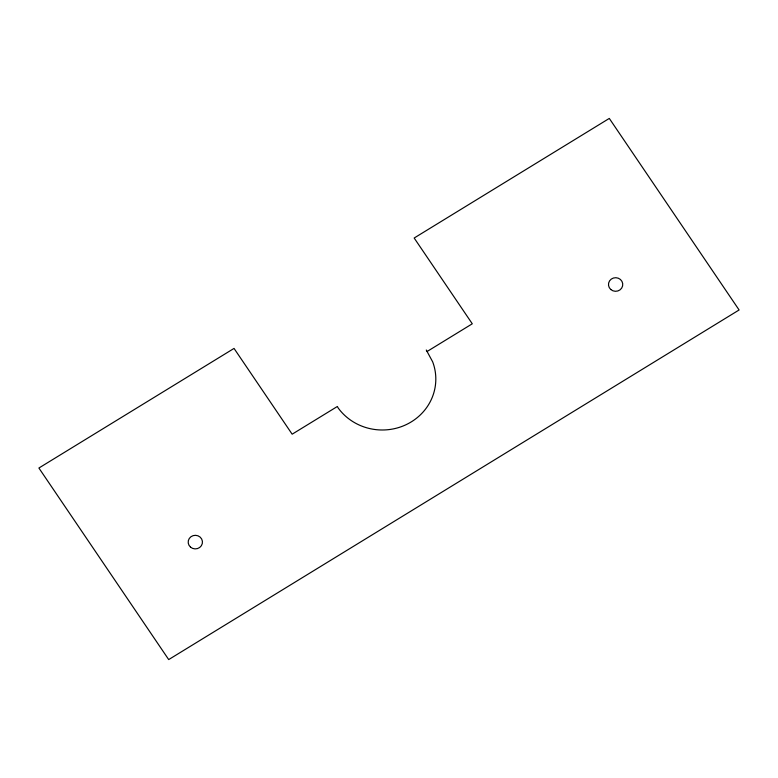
<?xml version="1.0" encoding="UTF-8"?>
<svg xmlns="http://www.w3.org/2000/svg" width="778" height="778" viewBox="0 0 778 778"><rect width="100%" height="100%" fill="white"/><g stroke="black" fill="none" stroke-linecap="round" stroke-linejoin="round"><path stroke-width="1.17" d="M427.083 351.5L472.285 323.794L414.168 238.019L609.3 118.421L739.1 309.975L168.7 659.579L38.9 468.025L234.042 348.418L292.158 434.192L337.36 406.486L338.167 407.983A53.594 50.998 0.7 0 0 406.729 424.38A53.594 50.998 0.7 0 0 432.675 361.848L426.276 350.003M610.818 289.533A7.148 6.798 0.7 0 0 622.604 285.944A7.148 6.798 0.7 0 0 613.424 278.028A7.148 6.798 0.7 0 0 610.818 289.533M190.522 547.138A7.148 6.798 0.7 0 0 202.299 543.55A7.148 6.798 0.7 0 0 193.129 535.634A7.148 6.798 0.7 0 0 190.522 547.138"/></g></svg>
